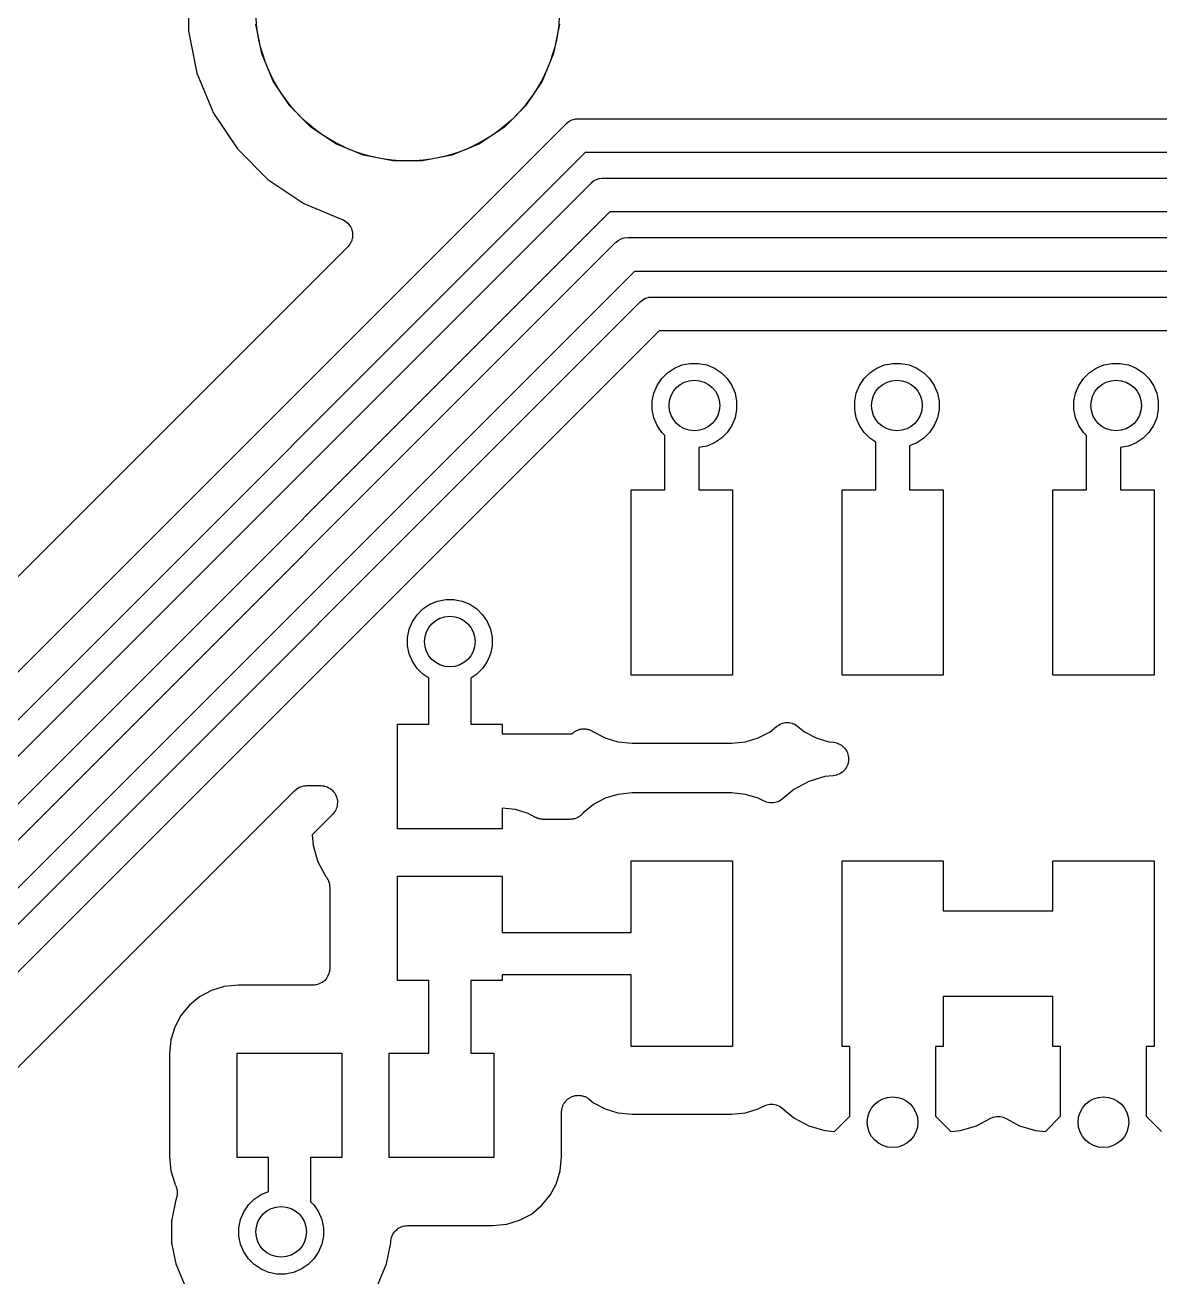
# Model space of a CAD drawing. Extents: x 4.8 to 7.88, y -6.14 to -3.94.
# Drawn here: x 5.8556 to 6.1205, y -4.8732 to -4.5805 of the extents above; entities that cross this region are included whole.
import ezdxf

# ---------------------------------------------------------------- set-up
doc = ezdxf.new("R2010")
doc.units = 0
doc.header["$MEASUREMENT"] = 0
doc.layers.add('BLACK', color=7, linetype='CONTINUOUS')

msp = doc.modelspace()

# ---------------------------------------------------------------- linework, layer by layer
at = {"layer": 'BLACK', "linetype": 'CONTINUOUS'}
for p, q in [((5.8937, -4.57173), (5.8937, -4.58181)), ((5.91081, -4.58711), (5.90945, -4.58026)), ((5.98031, -4.58026), (5.97895, -4.58711)), ((5.8937, -4.58181), (5.89567, -4.5917)), ((5.91348, -4.59356), (5.91081, -4.58711)), ((5.97895, -4.58711), (5.97628, -4.59356)), ((5.89567, -4.5917), (5.89953, -4.60102)), ((5.91736, -4.59936), (5.91348, -4.59356)), ((5.97628, -4.59356), (5.9724, -4.59936)), ((5.89953, -4.60102), (5.90513, -4.6094)), ((5.92229, -4.60429), (5.91736, -4.59936)), ((5.9724, -4.59936), (5.96747, -4.60429)), ((5.74685, -4.83858), (5.98178, -4.60365)), ((5.98178, -4.60365), (5.9819, -4.6035)), ((5.9819, -4.6035), (5.9825, -4.60301)), ((5.9825, -4.60301), (5.98318, -4.60264)), ((5.98318, -4.60264), (5.98358, -4.60252)), ((5.98358, -4.60252), (5.98392, -4.60242)), ((5.98392, -4.60242), (5.98407, -4.60241)), ((5.98407, -4.60241), (5.9845, -4.60236)), ((5.9845, -4.60236), (5.9847, -4.60234)), ((5.9845, -4.60236), (5.9845, -4.60236)), ((5.9847, -4.60234), (5.98489, -4.60236)), ((5.98489, -4.60236), (6.22868, -4.60236)), ((5.9281, -4.60817), (5.92229, -4.60429)), ((5.96747, -4.60429), (5.96167, -4.60817)), ((5.90513, -4.6094), (5.91226, -4.61653)), ((5.93455, -4.61084), (5.9281, -4.60817)), ((5.96167, -4.60817), (5.95522, -4.61084)), ((5.98633, -4.61024), (5.7514, -4.84517)), ((5.94139, -4.6122), (5.93455, -4.61084)), ((5.94837, -4.6122), (5.94139, -4.6122)), ((5.95522, -4.61084), (5.94837, -4.6122)), ((6.23012, -4.61024), (5.98633, -4.61024)), ((5.66674, -4.93831), (5.98752, -4.61753)), ((5.91226, -4.61653), (5.92064, -4.62213)), ((5.98752, -4.61753), (5.98765, -4.61738)), ((5.98765, -4.61738), (5.98825, -4.61688)), ((5.98825, -4.61688), (5.98893, -4.61652)), ((5.98893, -4.61652), (5.98955, -4.61633)), ((5.98955, -4.61633), (5.98967, -4.61629)), ((5.98967, -4.61629), (5.98974, -4.61629)), ((5.98974, -4.61629), (5.99025, -4.61624)), ((5.99025, -4.61624), (5.99044, -4.61622)), ((5.99025, -4.61624), (5.99025, -4.61624)), ((5.99044, -4.61622), (5.99064, -4.61624)), ((5.99064, -4.61624), (6.23456, -4.61624)), ((5.99207, -4.62411), (5.67332, -4.94286)), ((5.92064, -4.62213), (5.92961, -4.62585)), ((6.236, -4.62411), (5.99207, -4.62411)), ((5.92961, -4.62585), (5.92964, -4.62586)), ((5.92964, -4.62586), (5.92964, -4.62586)), ((5.92964, -4.62586), (5.92965, -4.62586)), ((5.92965, -4.62586), (5.92966, -4.62587)), ((5.92966, -4.62587), (5.92999, -4.62605)), ((5.92999, -4.62605), (5.93032, -4.62623)), ((5.93032, -4.62623), (5.93033, -4.62623)), ((5.93033, -4.62623), (5.93034, -4.62624)), ((5.93034, -4.62624), (5.93062, -4.62648)), ((5.93062, -4.62648), (5.93091, -4.62672)), ((5.93091, -4.62672), (5.93092, -4.62673)), ((5.93092, -4.62673), (5.93092, -4.62673)), ((5.93092, -4.62673), (5.93116, -4.62702)), ((5.93116, -4.62702), (5.93139, -4.62732)), ((5.93139, -4.62732), (5.9314, -4.62732)), ((5.9314, -4.62732), (5.9314, -4.62733)), ((5.9314, -4.62733), (5.93158, -4.62766)), ((5.93158, -4.62766), (5.93175, -4.628)), ((5.93175, -4.628), (5.93175, -4.62801)), ((5.93175, -4.62801), (5.93176, -4.62801)), ((5.93176, -4.62801), (5.93186, -4.62837)), ((5.93196, -4.63028), (5.93185, -4.63064)), ((5.93186, -4.62837), (5.93197, -4.62873)), ((5.93197, -4.63026), (5.93196, -4.63027)), ((5.93196, -4.63027), (5.93196, -4.63028)), ((5.93197, -4.62873), (5.93197, -4.62874)), ((5.93197, -4.62874), (5.93198, -4.62875)), ((5.932, -4.62989), (5.93197, -4.63026)), ((5.93198, -4.62875), (5.93201, -4.62912)), ((5.93204, -4.62952), (5.932, -4.62989)), ((5.93201, -4.62912), (5.93204, -4.6295)), ((5.93204, -4.6295), (5.93204, -4.62951)), ((5.93204, -4.62951), (5.93204, -4.62952)), ((5.99399, -4.63076), (5.99468, -4.63039)), ((5.99468, -4.63039), (5.99542, -4.63017)), ((5.99542, -4.63017), (5.99619, -4.63009)), ((5.99619, -4.63009), (5.99638, -4.63011)), ((5.99638, -4.63011), (6.24031, -4.63011)), ((5.68061, -4.94406), (5.99327, -4.6314)), ((5.93089, -4.63227), (5.74148, -4.82168)), ((5.93113, -4.63197), (5.93089, -4.63227)), ((5.93137, -4.63169), (5.93113, -4.63197)), ((5.93138, -4.63167), (5.93137, -4.63168)), ((5.93137, -4.63168), (5.93137, -4.63169)), ((5.93156, -4.63134), (5.93138, -4.63167)), ((5.93173, -4.63101), (5.93156, -4.63134)), ((5.93174, -4.631), (5.93173, -4.63101)), ((5.93185, -4.63064), (5.93174, -4.631)), ((5.93174, -4.631), (5.93174, -4.631)), ((5.99327, -4.6314), (5.99339, -4.63125)), ((5.99339, -4.63125), (5.99354, -4.63113)), ((5.99354, -4.63113), (5.99399, -4.63076)), ((5.99354, -4.63113), (5.99354, -4.63113)), ((5.99782, -4.63799), (5.6872, -4.94861)), ((6.24174, -4.63799), (5.99782, -4.63799)), ((5.99902, -4.64528), (5.99914, -4.64513)), ((5.99914, -4.64513), (5.99974, -4.64463)), ((5.99974, -4.64463), (6.00042, -4.64427)), ((6.00042, -4.64427), (6.00101, -4.64409)), ((6.00101, -4.64409), (6.00117, -4.64404)), ((6.00117, -4.64404), (6.00124, -4.64403)), ((6.00124, -4.64403), (6.00174, -4.64399)), ((6.00174, -4.64399), (6.00194, -4.64397)), ((6.00174, -4.64399), (6.00174, -4.64399)), ((6.00194, -4.64397), (6.00213, -4.64399)), ((6.00213, -4.64399), (6.24605, -4.64399)), ((5.69449, -4.9498), (5.99902, -4.64528)), ((6.00357, -4.65186), (5.70107, -4.95436)), ((6.24749, -4.65186), (6.00357, -4.65186)), ((6.00715, -4.66057), (6.00894, -4.65983)), ((6.00894, -4.65983), (6.01084, -4.65945)), ((6.01084, -4.65945), (6.01278, -4.65945)), ((6.01278, -4.65945), (6.01468, -4.65983)), ((6.01468, -4.65983), (6.01647, -4.66057)), ((6.05439, -4.66057), (6.05618, -4.65983)), ((6.05618, -4.65983), (6.05809, -4.65945)), ((6.05809, -4.65945), (6.06002, -4.65945)), ((6.06002, -4.65945), (6.06193, -4.65983)), ((6.06193, -4.65983), (6.06372, -4.66057)), ((6.10557, -4.66057), (6.10737, -4.65983)), ((6.10737, -4.65983), (6.10927, -4.65945)), ((6.10927, -4.65945), (6.11121, -4.65945)), ((6.11121, -4.65945), (6.11311, -4.65983)), ((6.11311, -4.65983), (6.1149, -4.66057)), ((6.00417, -4.66302), (6.00554, -4.66165)), ((6.00554, -4.66165), (6.00715, -4.66057)), ((6.01647, -4.66057), (6.01809, -4.66165)), ((6.01809, -4.66165), (6.01946, -4.66302)), ((6.05141, -4.66302), (6.05278, -4.66165)), ((6.05278, -4.66165), (6.05439, -4.66057)), ((6.06372, -4.66057), (6.06533, -4.66165)), ((6.06533, -4.66165), (6.0667, -4.66302)), ((6.10259, -4.66302), (6.10396, -4.66165)), ((6.10396, -4.66165), (6.10557, -4.66057)), ((6.1149, -4.66057), (6.11651, -4.66165)), ((6.11651, -4.66165), (6.11788, -4.66302)), ((6.00235, -4.66642), (6.00309, -4.66463)), ((6.00309, -4.66463), (6.00417, -4.66302)), ((6.01946, -4.66302), (6.02053, -4.66463)), ((6.02053, -4.66463), (6.02128, -4.66642)), ((6.04959, -4.66642), (6.05033, -4.66463)), ((6.05033, -4.66463), (6.05141, -4.66302)), ((6.0667, -4.66302), (6.06778, -4.66463)), ((6.06778, -4.66463), (6.06852, -4.66642)), ((6.10077, -4.66642), (6.10151, -4.66463)), ((6.10151, -4.66463), (6.10259, -4.66302)), ((6.11788, -4.66302), (6.11896, -4.66463)), ((6.11896, -4.66463), (6.1197, -4.66642)), ((6.00197, -4.66832), (6.00235, -4.66642)), ((6.00197, -4.67026), (6.00197, -4.66832)), ((6.02128, -4.66642), (6.02165, -4.66832)), ((6.02165, -4.66832), (6.02165, -4.67026)), ((6.04921, -4.66832), (6.04959, -4.66642)), ((6.04921, -4.67026), (6.04921, -4.66832)), ((6.06852, -4.66642), (6.0689, -4.66832)), ((6.0689, -4.66832), (6.0689, -4.67026)), ((6.10039, -4.66832), (6.10077, -4.66642)), ((6.10039, -4.67026), (6.10039, -4.66832)), ((6.1197, -4.66642), (6.12008, -4.66832)), ((6.12008, -4.66832), (6.12008, -4.67026)), ((6.00235, -4.67216), (6.00197, -4.67026)), ((6.02165, -4.67026), (6.02128, -4.67216)), ((6.04959, -4.67216), (6.04921, -4.67026)), ((6.0689, -4.67026), (6.06852, -4.67216)), ((6.10077, -4.67216), (6.10039, -4.67026)), ((6.12008, -4.67026), (6.1197, -4.67216)), ((6.00309, -4.67395), (6.00235, -4.67216)), ((6.00417, -4.67557), (6.00309, -4.67395)), ((6.02053, -4.67395), (6.01946, -4.67557)), ((6.02128, -4.67216), (6.02053, -4.67395)), ((6.05033, -4.67395), (6.04959, -4.67216)), ((6.05141, -4.67557), (6.05033, -4.67395)), ((6.06778, -4.67395), (6.0667, -4.67557)), ((6.06852, -4.67216), (6.06778, -4.67395)), ((6.10151, -4.67395), (6.10077, -4.67216)), ((6.10259, -4.67557), (6.10151, -4.67395)), ((6.11896, -4.67395), (6.11788, -4.67557)), ((6.1197, -4.67216), (6.11896, -4.67395)), ((6.00492, -4.67632), (6.00417, -4.67557)), ((6.00492, -4.68898), (6.00492, -4.67632)), ((6.01809, -4.67694), (6.01647, -4.67801)), ((6.01946, -4.67557), (6.01809, -4.67694)), ((6.05278, -4.67694), (6.05141, -4.67557)), ((6.05413, -4.67784), (6.05278, -4.67694)), ((6.06533, -4.67694), (6.06372, -4.67801)), ((6.0667, -4.67557), (6.06533, -4.67694)), ((6.10335, -4.67632), (6.10259, -4.67557)), ((6.10335, -4.68898), (6.10335, -4.67632)), ((6.11651, -4.67694), (6.1149, -4.67801)), ((6.11788, -4.67557), (6.11651, -4.67694)), ((6.01468, -4.67876), (6.0128, -4.67913)), ((6.0128, -4.67913), (6.0128, -4.68898)), ((6.01647, -4.67801), (6.01468, -4.67876)), ((6.05413, -4.68898), (6.05413, -4.67784)), ((6.06372, -4.67801), (6.06201, -4.67872)), ((6.06201, -4.67872), (6.06201, -4.68898)), ((6.11311, -4.67876), (6.11122, -4.67913)), ((6.11122, -4.67913), (6.11122, -4.68898)), ((6.1149, -4.67801), (6.11311, -4.67876)), ((5.99705, -4.73228), (5.99705, -4.68898)), ((5.99705, -4.68898), (6.00492, -4.68898)), ((6.0128, -4.68898), (6.02067, -4.68898)), ((6.02067, -4.68898), (6.02067, -4.73228)), ((6.04626, -4.73228), (6.04626, -4.68898)), ((6.04626, -4.68898), (6.05413, -4.68898)), ((6.06201, -4.68898), (6.06988, -4.68898)), ((6.06988, -4.68898), (6.06988, -4.73228)), ((6.09547, -4.73228), (6.09547, -4.68898)), ((6.09547, -4.68898), (6.10335, -4.68898)), ((6.11122, -4.68898), (6.11909, -4.68898)), ((6.11909, -4.68898), (6.11909, -4.73228)), ((5.95006, -4.71569), (5.95185, -4.71495)), ((5.95185, -4.71495), (5.95376, -4.71457)), ((5.95376, -4.71457), (5.95569, -4.71457)), ((5.95569, -4.71457), (5.9576, -4.71495)), ((5.9576, -4.71495), (5.95939, -4.71569)), ((5.946, -4.71975), (5.94708, -4.71814)), ((5.94708, -4.71814), (5.94845, -4.71676)), ((5.94845, -4.71676), (5.95006, -4.71569)), ((5.95939, -4.71569), (5.961, -4.71676)), ((5.961, -4.71676), (5.96237, -4.71814)), ((5.96237, -4.71814), (5.96345, -4.71975)), ((5.94526, -4.72154), (5.946, -4.71975)), ((5.96345, -4.71975), (5.96419, -4.72154)), ((5.94488, -4.72344), (5.94526, -4.72154)), ((5.94488, -4.72538), (5.94488, -4.72344)), ((5.96419, -4.72154), (5.96457, -4.72344)), ((5.96457, -4.72344), (5.96457, -4.72538)), ((5.94526, -4.72728), (5.94488, -4.72538)), ((5.96457, -4.72538), (5.96419, -4.72728)), ((5.946, -4.72907), (5.94526, -4.72728)), ((5.94708, -4.73068), (5.946, -4.72907)), ((5.96345, -4.72907), (5.96237, -4.73068)), ((5.96419, -4.72728), (5.96345, -4.72907)), ((5.94845, -4.73205), (5.94708, -4.73068)), ((5.9498, -4.73296), (5.94845, -4.73205)), ((5.9498, -4.7437), (5.9498, -4.73296)), ((5.961, -4.73205), (5.95965, -4.73296)), ((5.95965, -4.73296), (5.95965, -4.7437)), ((5.96237, -4.73068), (5.961, -4.73205)), ((6.02067, -4.73228), (5.99705, -4.73228)), ((6.06988, -4.73228), (6.04626, -4.73228)), ((6.11909, -4.73228), (6.09547, -4.73228)), ((5.94252, -4.76811), (5.94252, -4.7437)), ((5.94252, -4.7437), (5.9498, -4.7437)), ((5.95965, -4.7437), (5.96693, -4.7437)), ((5.96693, -4.7437), (5.96693, -4.74591)), ((6.02946, -4.74544), (6.03097, -4.7442)), ((6.03097, -4.7442), (6.03098, -4.74419)), ((6.03098, -4.74419), (6.03099, -4.74419)), ((6.03099, -4.74419), (6.03101, -4.74417)), ((6.03099, -4.74419), (6.03099, -4.74419)), ((6.03101, -4.74417), (6.03132, -4.74397)), ((6.03132, -4.74397), (6.03163, -4.74377)), ((6.03163, -4.74377), (6.03164, -4.74376)), ((6.03164, -4.74376), (6.03165, -4.74375)), ((6.03165, -4.74375), (6.032, -4.74361)), ((6.032, -4.74361), (6.03234, -4.74348)), ((6.03234, -4.74348), (6.03235, -4.74347)), ((6.03235, -4.74347), (6.03237, -4.74347)), ((6.03237, -4.74347), (6.03273, -4.7434)), ((6.03273, -4.7434), (6.03309, -4.74333)), ((6.03309, -4.74333), (6.03311, -4.74333)), ((6.03311, -4.74333), (6.03312, -4.74333)), ((6.03312, -4.74333), (6.03349, -4.74333)), ((6.03349, -4.74333), (6.03386, -4.74333)), ((6.03386, -4.74333), (6.03388, -4.74333)), ((6.03388, -4.74333), (6.03389, -4.74333)), ((6.03389, -4.74333), (6.03425, -4.74341)), ((6.03425, -4.74341), (6.03461, -4.74348)), ((6.03461, -4.74348), (6.03463, -4.74349)), ((6.03463, -4.74349), (6.03464, -4.74349)), ((6.03464, -4.74349), (6.03498, -4.74363)), ((6.03498, -4.74363), (6.03532, -4.74378)), ((6.03532, -4.74378), (6.03534, -4.74379)), ((6.03534, -4.74379), (6.03535, -4.74379)), ((6.03535, -4.74379), (6.03565, -4.744)), ((6.03565, -4.744), (6.03596, -4.7442)), ((6.03596, -4.7442), (6.03747, -4.74544)), ((5.96693, -4.74591), (5.98325, -4.74591)), ((5.98325, -4.74591), (5.98328, -4.74588)), ((5.98328, -4.74588), (5.98342, -4.74577)), ((5.98342, -4.74577), (5.98354, -4.74564)), ((5.98354, -4.74564), (5.98372, -4.74553)), ((5.98372, -4.74553), (5.98388, -4.7454)), ((5.98388, -4.7454), (5.98404, -4.74532)), ((5.98404, -4.74532), (5.98419, -4.74522)), ((5.98419, -4.74522), (5.98438, -4.74514)), ((5.98438, -4.74514), (5.98456, -4.74505)), ((5.98456, -4.74505), (5.98473, -4.745)), ((5.98473, -4.745), (5.9849, -4.74493)), ((5.9849, -4.74493), (5.9851, -4.74489)), ((5.9851, -4.74489), (5.9853, -4.74483)), ((5.9853, -4.74483), (5.98548, -4.74482)), ((5.98548, -4.74482), (5.98565, -4.74478)), ((5.98565, -4.74478), (5.98586, -4.74478)), ((5.98586, -4.74478), (5.98606, -4.74476)), ((5.98606, -4.74476), (5.98624, -4.74478)), ((5.98624, -4.74478), (5.98642, -4.74478)), ((5.98642, -4.74478), (5.98662, -4.74483)), ((5.98662, -4.74483), (5.98683, -4.74485)), ((5.98683, -4.74485), (5.987, -4.7449)), ((5.987, -4.7449), (5.98717, -4.74494)), ((5.98717, -4.74494), (5.98736, -4.74502)), ((5.98736, -4.74502), (5.98756, -4.74508)), ((5.98756, -4.74508), (5.98772, -4.74516)), ((5.98772, -4.74516), (5.98788, -4.74523)), ((5.98788, -4.74523), (5.98796, -4.74528)), ((5.98796, -4.74528), (5.99099, -4.7469)), ((5.99099, -4.7469), (5.99396, -4.7478)), ((6.02376, -4.7478), (6.02672, -4.7469)), ((6.02672, -4.7469), (6.02946, -4.74544)), ((6.03747, -4.74544), (6.0402, -4.7469)), ((6.0402, -4.7469), (6.04317, -4.7478)), ((5.99396, -4.7478), (5.99724, -4.74813)), ((5.99724, -4.74813), (6.02048, -4.74813)), ((6.02048, -4.74813), (6.02376, -4.7478)), ((6.04317, -4.7478), (6.04424, -4.74791)), ((6.04424, -4.74791), (6.0443, -4.74791)), ((6.0443, -4.74791), (6.04433, -4.74792)), ((6.04433, -4.74792), (6.04436, -4.74792)), ((6.04436, -4.74792), (6.04471, -4.748)), ((6.04471, -4.748), (6.04505, -4.74807)), ((6.04505, -4.74807), (6.04508, -4.74809)), ((6.04508, -4.74809), (6.04511, -4.7481)), ((6.04511, -4.7481), (6.04543, -4.74824)), ((6.04543, -4.74824), (6.04575, -4.74838)), ((6.04575, -4.74838), (6.04578, -4.7484)), ((6.04578, -4.7484), (6.04581, -4.74841)), ((6.04581, -4.74841), (6.0461, -4.74861)), ((6.0461, -4.74861), (6.04639, -4.74881)), ((6.04639, -4.74881), (6.04641, -4.74884)), ((6.04641, -4.74884), (6.04644, -4.74886)), ((6.04644, -4.74886), (6.04668, -4.74911)), ((6.04668, -4.74911), (6.04692, -4.74936)), ((6.04692, -4.74936), (6.04694, -4.74939)), ((6.04694, -4.74939), (6.04697, -4.74942)), ((6.04697, -4.74942), (6.04715, -4.74971)), ((6.04715, -4.74971), (6.04735, -4.75)), ((6.04735, -4.75), (6.04736, -4.75004)), ((6.04736, -4.75004), (6.04738, -4.75007)), ((6.04738, -4.75007), (6.0475, -4.75039)), ((6.0475, -4.75039), (6.04763, -4.75072)), ((6.04745, -4.75338), (6.04732, -4.7537)), ((6.04759, -4.75306), (6.04745, -4.75338)), ((6.0476, -4.75302), (6.04759, -4.75306)), ((6.04762, -4.75299), (6.0476, -4.75302)), ((6.04769, -4.75265), (6.04762, -4.75299)), ((6.04763, -4.75072), (6.04764, -4.75075)), ((6.04764, -4.75075), (6.04765, -4.75078)), ((6.04765, -4.75078), (6.04771, -4.75113)), ((6.04776, -4.75231), (6.04769, -4.75265)), ((6.04771, -4.75113), (6.04778, -4.75147)), ((6.04777, -4.75224), (6.04776, -4.75227)), ((6.04776, -4.75227), (6.04776, -4.75231)), ((6.04778, -4.75154), (6.04777, -4.75189)), ((6.04777, -4.75189), (6.04777, -4.75224)), ((6.04778, -4.75147), (6.04778, -4.75151)), ((6.04778, -4.75151), (6.04778, -4.75154)), ((6.04223, -4.75591), (6.0385, -4.75705)), ((6.04417, -4.75575), (6.04223, -4.75591)), ((6.0442, -4.75575), (6.04417, -4.75575)), ((6.04424, -4.75575), (6.0442, -4.75575)), ((6.04458, -4.75568), (6.04424, -4.75575)), ((6.04493, -4.75562), (6.04458, -4.75568)), ((6.04496, -4.7556), (6.04493, -4.75562)), ((6.04499, -4.7556), (6.04496, -4.7556)), ((6.04531, -4.75546), (6.04499, -4.7556)), ((6.04564, -4.75534), (6.04531, -4.75546)), ((6.04567, -4.75532), (6.04564, -4.75534)), ((6.0457, -4.7553), (6.04567, -4.75532)), ((6.04599, -4.75511), (6.0457, -4.7553)), ((6.04629, -4.75492), (6.04599, -4.75511)), ((6.04631, -4.7549), (6.04629, -4.75492)), ((6.04634, -4.75488), (6.04631, -4.7549)), ((6.04659, -4.75463), (6.04634, -4.75488)), ((6.04684, -4.75439), (6.04659, -4.75463)), ((6.04686, -4.75436), (6.04684, -4.75439)), ((6.04689, -4.75434), (6.04686, -4.75436)), ((6.04708, -4.75405), (6.04689, -4.75434)), ((6.04728, -4.75376), (6.04708, -4.75405)), ((6.0473, -4.75373), (6.04728, -4.75376)), ((6.04732, -4.7537), (6.0473, -4.75373)), ((5.71797, -4.95973), (5.91851, -4.75918)), ((5.91851, -4.75918), (5.91852, -4.75918)), ((5.91852, -4.75917), (5.91855, -4.75915)), ((5.91852, -4.75918), (5.91852, -4.75917)), ((5.91852, -4.75917), (5.91852, -4.75917)), ((5.91855, -4.75915), (5.91884, -4.75892)), ((5.91884, -4.75892), (5.91912, -4.75869)), ((5.91912, -4.75869), (5.91914, -4.75868)), ((5.91914, -4.75868), (5.91915, -4.75867)), ((5.91915, -4.75867), (5.91948, -4.7585)), ((5.91948, -4.7585), (5.9198, -4.75833)), ((5.9198, -4.75833), (5.91982, -4.75832)), ((5.91982, -4.75832), (5.91984, -4.75831)), ((5.91984, -4.75831), (5.92018, -4.75821)), ((5.92018, -4.75821), (5.92053, -4.75811)), ((5.92053, -4.75811), (5.92055, -4.7581)), ((5.92055, -4.7581), (5.92057, -4.7581)), ((5.92057, -4.7581), (5.92093, -4.75807)), ((5.92093, -4.75807), (5.9213, -4.75803)), ((5.9213, -4.75803), (5.92457, -4.75803)), ((5.92457, -4.75803), (5.92461, -4.75803)), ((5.92461, -4.75803), (5.92461, -4.75803)), ((5.92461, -4.75803), (5.92461, -4.75803)), ((5.92461, -4.75803), (5.92462, -4.75803)), ((5.92462, -4.75803), (5.925, -4.75807)), ((5.925, -4.75807), (5.92537, -4.75811)), ((5.92537, -4.75811), (5.92538, -4.75812)), ((5.92538, -4.75812), (5.92539, -4.75812)), ((5.92539, -4.75812), (5.92575, -4.75823)), ((5.92575, -4.75823), (5.92611, -4.75834)), ((5.92611, -4.75834), (5.92611, -4.75835)), ((5.92611, -4.75835), (5.92612, -4.75835)), ((5.92612, -4.75835), (5.92644, -4.75853)), ((5.92644, -4.75853), (5.92678, -4.75871)), ((5.92678, -4.75871), (5.92679, -4.75872)), ((5.92679, -4.75872), (5.92679, -4.75872)), ((5.92679, -4.75872), (5.92707, -4.75896)), ((5.92707, -4.75896), (5.92737, -4.7592)), ((5.92737, -4.7592), (5.92737, -4.75921)), ((5.92737, -4.75921), (5.92738, -4.75921)), ((5.92738, -4.75921), (5.9276, -4.75949)), ((6.03504, -4.75892), (6.0323, -4.76118)), ((6.0385, -4.75705), (6.03504, -4.75892)), ((5.9276, -4.75949), (5.92785, -4.7598)), ((5.92785, -4.7598), (5.92786, -4.75981)), ((5.92786, -4.75981), (5.92786, -4.75981)), ((5.92786, -4.75981), (5.92803, -4.76014)), ((5.92803, -4.76014), (5.92821, -4.76048)), ((5.92821, -4.76048), (5.92821, -4.76049)), ((5.92821, -4.76049), (5.92822, -4.76049)), ((5.92822, -4.76049), (5.92832, -4.76085)), ((5.92832, -4.76085), (5.92843, -4.76122)), ((5.92843, -4.76122), (5.92843, -4.76122)), ((5.92843, -4.76122), (5.92843, -4.76123)), ((5.92843, -4.76123), (5.92847, -4.76161)), ((5.9285, -4.762), (5.92846, -4.76238)), ((5.92847, -4.76161), (5.9285, -4.76198)), ((5.9285, -4.76198), (5.9285, -4.76199)), ((5.9285, -4.76199), (5.9285, -4.762)), ((5.99099, -4.76097), (5.98826, -4.76243)), ((5.99396, -4.76007), (5.99099, -4.76097)), ((5.99724, -4.75975), (5.99396, -4.76007)), ((6.02048, -4.75975), (5.99724, -4.75975)), ((6.02376, -4.76007), (6.02048, -4.75975)), ((6.02672, -4.76097), (6.02376, -4.76007)), ((6.02794, -4.76162), (6.02672, -4.76097)), ((6.02829, -4.76176), (6.02794, -4.76162)), ((6.02863, -4.76191), (6.02829, -4.76176)), ((6.02864, -4.76191), (6.02863, -4.76191)), ((6.02865, -4.76191), (6.02864, -4.76191)), ((6.02902, -4.76199), (6.02865, -4.76191)), ((6.02938, -4.76206), (6.02902, -4.76199)), ((6.02939, -4.76206), (6.02938, -4.76206)), ((6.0294, -4.76206), (6.02939, -4.76206)), ((6.02978, -4.76206), (6.0294, -4.76206)), ((6.03015, -4.76207), (6.02978, -4.76206)), ((6.03016, -4.76207), (6.03015, -4.76207)), ((6.03017, -4.76207), (6.03016, -4.76207)), ((6.03054, -4.76199), (6.03017, -4.76207)), ((6.0309, -4.76192), (6.03054, -4.76199)), ((6.03091, -4.76192), (6.0309, -4.76192)), ((6.03092, -4.76192), (6.03091, -4.76192)), ((6.03127, -4.76178), (6.03092, -4.76192)), ((6.03162, -4.76164), (6.03127, -4.76178)), ((6.03163, -4.76163), (6.03162, -4.76163)), ((6.03162, -4.76163), (6.03162, -4.76164)), ((6.03195, -4.76142), (6.03163, -4.76163)), ((6.03226, -4.76122), (6.03195, -4.76142)), ((6.03227, -4.7612), (6.03226, -4.76122)), ((6.0323, -4.76118), (6.03227, -4.7612)), ((6.03227, -4.7612), (6.03227, -4.7612)), ((6.03227, -4.7612), (6.03227, -4.7612)), ((5.92735, -4.76475), (5.92256, -4.76954)), ((5.92759, -4.76446), (5.92735, -4.76475)), ((5.92783, -4.76417), (5.92759, -4.76446)), ((5.92784, -4.76416), (5.92783, -4.76416)), ((5.92783, -4.76416), (5.92783, -4.76417)), ((5.92802, -4.76382), (5.92784, -4.76416)), ((5.9282, -4.76349), (5.92802, -4.76382)), ((5.92831, -4.76312), (5.9282, -4.76348)), ((5.9282, -4.76348), (5.9282, -4.76349)), ((5.9282, -4.76349), (5.9282, -4.76349)), ((5.92842, -4.76276), (5.92831, -4.76312)), ((5.92843, -4.76275), (5.92842, -4.76275)), ((5.92842, -4.76275), (5.92842, -4.76276)), ((5.92846, -4.76238), (5.92843, -4.76275)), ((5.97002, -4.76361), (5.96693, -4.76331)), ((5.96693, -4.76331), (5.96693, -4.76811)), ((5.97298, -4.76451), (5.97002, -4.76361)), ((5.97472, -4.76544), (5.97298, -4.76451)), ((5.98507, -4.76514), (5.98494, -4.76525)), ((5.98522, -4.76504), (5.98507, -4.76514)), ((5.98537, -4.7649), (5.98522, -4.76504)), ((5.98554, -4.76476), (5.98537, -4.7649)), ((5.98565, -4.76463), (5.98554, -4.76476)), ((5.98577, -4.76451), (5.98565, -4.76463)), ((5.9858, -4.76447), (5.98577, -4.76451)), ((5.98586, -4.7644), (5.9858, -4.76447)), ((5.98826, -4.76243), (5.98586, -4.7644)), ((5.96693, -4.76811), (5.94252, -4.76811)), ((5.97487, -4.76551), (5.97472, -4.76544)), ((5.97502, -4.76559), (5.97487, -4.76551)), ((5.97523, -4.76565), (5.97502, -4.76559)), ((5.97543, -4.76574), (5.97523, -4.76565)), ((5.97559, -4.76577), (5.97543, -4.76574)), ((5.97576, -4.76582), (5.97559, -4.76577)), ((5.97597, -4.76584), (5.97576, -4.76582)), ((5.97618, -4.76589), (5.97597, -4.76584)), ((5.97635, -4.76589), (5.97618, -4.76589)), ((5.97652, -4.76591), (5.97635, -4.76589)), ((5.97657, -4.76591), (5.97652, -4.76591)), ((5.98276, -4.76591), (5.97657, -4.76591)), ((5.98293, -4.76589), (5.98276, -4.76591)), ((5.98311, -4.76589), (5.98293, -4.76589)), ((5.98331, -4.76585), (5.98311, -4.76589)), ((5.98353, -4.76583), (5.98331, -4.76585)), ((5.98369, -4.76578), (5.98353, -4.76583)), ((5.98386, -4.76575), (5.98369, -4.76578)), ((5.98406, -4.76567), (5.98386, -4.76575)), ((5.98426, -4.76561), (5.98406, -4.76567)), ((5.98441, -4.76553), (5.98426, -4.76561)), ((5.98457, -4.76546), (5.98441, -4.76553)), ((5.98475, -4.76535), (5.98457, -4.76546)), ((5.98494, -4.76525), (5.98475, -4.76535)), ((5.92256, -4.76954), (5.92281, -4.77203)), ((5.92281, -4.77203), (5.92395, -4.7758)), ((5.92395, -4.7758), (5.92581, -4.77928)), ((5.99705, -4.79232), (5.99705, -4.77559)), ((5.99705, -4.77559), (6.02067, -4.77559)), ((6.02067, -4.77559), (6.02067, -4.8189)), ((6.04626, -4.8189), (6.04626, -4.77559)), ((6.04626, -4.77559), (6.06988, -4.77559)), ((6.06988, -4.77559), (6.06988, -4.78724)), ((6.09547, -4.78724), (6.09547, -4.77559)), ((6.09547, -4.77559), (6.11909, -4.77559)), ((6.11909, -4.77559), (6.11909, -4.8189)), ((5.92581, -4.77928), (5.92582, -4.77929)), ((5.92582, -4.77929), (5.92591, -4.77943)), ((5.92591, -4.77943), (5.92602, -4.77956)), ((5.92602, -4.77956), (5.92612, -4.77975)), ((5.92612, -4.77975), (5.92624, -4.77993)), ((5.94252, -4.80354), (5.94252, -4.77913)), ((5.94252, -4.77913), (5.96693, -4.77913)), ((5.96693, -4.77913), (5.96693, -4.79232)), ((5.92624, -4.77993), (5.9263, -4.78009)), ((5.9263, -4.78009), (5.92638, -4.78024)), ((5.92638, -4.78024), (5.92644, -4.78044)), ((5.92644, -4.78044), (5.92652, -4.78064)), ((5.92652, -4.78064), (5.92655, -4.78081)), ((5.92655, -4.78081), (5.9266, -4.78098)), ((5.9266, -4.78098), (5.92662, -4.78119)), ((5.92662, -4.78119), (5.92666, -4.7814)), ((5.92666, -4.7814), (5.92666, -4.78157)), ((5.92666, -4.78157), (5.92668, -4.78174)), ((5.92668, -4.78174), (5.92668, -4.80069)), ((6.06988, -4.78724), (6.09547, -4.78724)), ((5.96693, -4.79232), (5.99705, -4.79232)), ((5.92575, -4.8032), (5.92551, -4.80349)), ((5.92599, -4.80292), (5.92575, -4.8032)), ((5.926, -4.80289), (5.92599, -4.8029)), ((5.92599, -4.8029), (5.92599, -4.80292)), ((5.92618, -4.80257), (5.926, -4.80289)), ((5.92636, -4.80224), (5.92618, -4.80257)), ((5.92637, -4.80222), (5.92636, -4.80223)), ((5.92636, -4.80223), (5.92636, -4.80224)), ((5.92648, -4.80186), (5.92637, -4.80222)), ((5.92659, -4.80151), (5.92648, -4.80186)), ((5.9266, -4.80148), (5.92659, -4.8015)), ((5.92659, -4.8015), (5.92659, -4.80151)), ((5.92664, -4.80111), (5.9266, -4.80148)), ((5.92668, -4.80075), (5.92664, -4.80111)), ((5.92668, -4.80069), (5.92668, -4.80072)), ((5.92668, -4.80072), (5.92668, -4.80072)), ((5.92668, -4.80072), (5.92668, -4.80072)), ((5.92668, -4.80072), (5.92668, -4.80075)), ((5.99705, -4.80217), (5.96693, -4.80217)), ((5.96693, -4.80217), (5.96693, -4.80354)), ((5.99705, -4.8189), (5.99705, -4.80217)), ((5.89906, -4.80585), (5.89633, -4.80732)), ((5.90203, -4.80495), (5.89906, -4.80585)), ((5.90531, -4.80463), (5.90203, -4.80495)), ((5.92274, -4.80463), (5.90531, -4.80463)), ((5.92311, -4.80459), (5.92274, -4.80463)), ((5.92348, -4.80456), (5.92311, -4.80459)), ((5.92349, -4.80456), (5.92348, -4.80456)), ((5.9235, -4.80455), (5.92349, -4.80456)), ((5.92386, -4.80445), (5.9235, -4.80455)), ((5.92421, -4.80434), (5.92386, -4.80445)), ((5.92423, -4.80434), (5.92421, -4.80434)), ((5.92424, -4.80433), (5.92423, -4.80434)), ((5.92457, -4.80416), (5.92424, -4.80433)), ((5.9249, -4.80399), (5.92457, -4.80416)), ((5.92491, -4.80398), (5.9249, -4.80399)), ((5.92492, -4.80397), (5.92491, -4.80398)), ((5.92521, -4.80374), (5.92492, -4.80397)), ((5.92549, -4.80351), (5.92521, -4.80374)), ((5.9255, -4.80349), (5.92549, -4.80351)), ((5.92551, -4.80349), (5.9255, -4.80349)), ((5.9498, -4.80354), (5.94252, -4.80354)), ((5.9498, -4.82047), (5.9498, -4.80354)), ((5.96693, -4.80354), (5.95965, -4.80354)), ((5.95965, -4.80354), (5.95965, -4.82047)), ((5.89633, -4.80732), (5.89393, -4.80928)), ((6.06988, -4.80724), (6.06988, -4.8189)), ((6.09547, -4.80724), (6.06988, -4.80724)), ((6.09547, -4.8189), (6.09547, -4.80724)), ((5.89196, -4.81168), (5.8905, -4.81442)), ((5.89393, -4.80928), (5.89196, -4.81168)), ((5.8905, -4.81442), (5.8896, -4.81739)), ((5.8896, -4.81739), (5.88927, -4.82067)), ((5.88927, -4.82067), (5.88927, -4.84469)), ((5.90512, -4.84488), (5.90512, -4.82047)), ((5.90512, -4.82047), (5.92953, -4.82047)), ((5.92953, -4.82047), (5.92953, -4.84488)), ((5.94055, -4.84488), (5.94055, -4.82047)), ((5.94055, -4.82047), (5.9498, -4.82047)), ((5.95965, -4.82047), (5.96496, -4.82047)), ((5.96496, -4.82047), (5.96496, -4.84488)), ((6.02067, -4.8189), (5.99705, -4.8189)), ((6.04807, -4.8189), (6.04626, -4.8189)), ((6.04807, -4.83522), (6.04807, -4.8189)), ((6.06988, -4.8189), (6.06807, -4.8189)), ((6.06807, -4.8189), (6.06807, -4.83522)), ((6.09728, -4.8189), (6.09547, -4.8189)), ((6.09728, -4.83522), (6.09728, -4.8189)), ((6.11909, -4.8189), (6.11728, -4.8189)), ((6.11728, -4.8189), (6.11728, -4.83522)), ((5.98112, -4.83271), (5.98121, -4.83255)), ((5.98121, -4.83255), (5.98128, -4.83238)), ((5.98128, -4.83238), (5.9814, -4.83221)), ((5.9814, -4.83221), (5.98149, -4.83204)), ((5.98149, -4.83204), (5.98161, -4.8319)), ((5.98161, -4.8319), (5.98172, -4.83174)), ((5.98172, -4.83174), (5.98186, -4.8316)), ((5.98186, -4.8316), (5.98199, -4.83145)), ((5.98199, -4.83145), (5.98213, -4.83134)), ((5.98213, -4.83134), (5.98226, -4.8312)), ((5.98226, -4.8312), (5.98243, -4.83109)), ((5.98243, -4.83109), (5.98259, -4.83097)), ((5.98259, -4.83097), (5.98275, -4.83088)), ((5.98275, -4.83088), (5.9829, -4.83078)), ((5.9829, -4.83078), (5.98309, -4.83071)), ((5.98309, -4.83071), (5.98327, -4.83061)), ((5.98327, -4.83061), (5.98344, -4.83056)), ((5.98344, -4.83056), (5.98361, -4.83049)), ((5.98361, -4.83049), (5.98381, -4.83045)), ((5.98381, -4.83045), (5.984, -4.8304)), ((5.984, -4.8304), (5.98419, -4.83038)), ((5.98419, -4.83038), (5.98437, -4.83034)), ((5.98437, -4.83034), (5.98457, -4.83034)), ((5.98457, -4.83034), (5.98477, -4.83033)), ((5.98477, -4.83033), (5.98495, -4.83035)), ((5.98495, -4.83035), (5.98514, -4.83035)), ((5.98514, -4.83035), (5.98533, -4.83039)), ((5.98533, -4.83039), (5.98553, -4.83041)), ((5.98553, -4.83041), (5.98571, -4.83046)), ((5.98571, -4.83046), (5.98589, -4.8305)), ((5.98589, -4.8305), (5.98608, -4.83057)), ((5.98608, -4.83057), (5.98627, -4.83063)), ((5.98627, -4.83063), (5.98643, -4.83072)), ((5.98643, -4.83072), (5.9866, -4.83079)), ((5.9866, -4.83079), (5.98677, -4.8309)), ((5.98677, -4.8309), (5.98694, -4.831)), ((5.98694, -4.831), (5.98708, -4.83112)), ((5.98708, -4.83112), (5.98724, -4.83122)), ((5.98724, -4.83122), (5.98826, -4.83205)), ((5.98826, -4.83205), (5.99099, -4.83352)), ((6.0287, -4.83256), (6.02907, -4.83249)), ((6.02907, -4.83249), (6.02943, -4.83242)), ((6.02943, -4.83242), (6.02944, -4.83242)), ((6.02944, -4.83242), (6.02945, -4.83242)), ((6.02945, -4.83242), (6.02983, -4.83242)), ((6.02983, -4.83242), (6.0302, -4.83243)), ((6.0302, -4.83243), (6.03021, -4.83243)), ((6.03021, -4.83243), (6.03022, -4.83243)), ((6.03022, -4.83243), (6.03059, -4.83251)), ((6.03059, -4.83251), (6.03096, -4.83258)), ((5.9808, -4.83421), (5.98082, -4.83402)), ((5.9808, -4.83426), (5.9808, -4.83421)), ((5.9808, -4.84469), (5.9808, -4.83426)), ((5.98082, -4.83402), (5.98083, -4.83384)), ((5.98083, -4.83384), (5.98087, -4.83364)), ((5.98087, -4.83364), (5.98089, -4.83344)), ((5.98089, -4.83344), (5.98095, -4.83327)), ((5.98095, -4.83327), (5.98098, -4.83309)), ((5.98098, -4.83309), (5.98106, -4.8329)), ((5.98106, -4.8329), (5.98112, -4.83271)), ((5.99099, -4.83352), (5.99396, -4.83442)), ((5.99396, -4.83442), (5.99724, -4.83474)), ((5.99724, -4.83474), (6.02048, -4.83474)), ((6.02048, -4.83474), (6.02376, -4.83442)), ((6.02376, -4.83442), (6.02672, -4.83352)), ((6.02672, -4.83352), (6.02794, -4.83287)), ((6.02794, -4.83287), (6.02797, -4.83285)), ((6.02797, -4.83285), (6.02799, -4.83284)), ((6.02797, -4.83285), (6.02797, -4.83285)), ((6.02797, -4.83285), (6.02797, -4.83285)), ((6.02799, -4.83284), (6.02833, -4.83271)), ((6.02833, -4.83271), (6.02868, -4.83257)), ((6.02868, -4.83257), (6.02869, -4.83256)), ((6.02869, -4.83256), (6.0287, -4.83256)), ((6.03096, -4.83258), (6.03096, -4.83258)), ((6.03096, -4.83258), (6.03097, -4.83259)), ((6.03097, -4.83259), (6.03131, -4.83273)), ((6.03131, -4.83273), (6.03166, -4.83288)), ((6.03166, -4.83288), (6.03167, -4.83288)), ((6.03167, -4.83288), (6.03168, -4.83289)), ((6.03168, -4.83289), (6.03198, -4.83309)), ((6.03198, -4.83309), (6.0323, -4.83331)), ((6.0323, -4.83331), (6.03504, -4.83557)), ((6.04453, -4.83877), (6.04807, -4.83522)), ((6.06807, -4.83522), (6.07162, -4.83877)), ((6.08122, -4.83556), (6.08156, -4.83542)), ((6.08156, -4.83542), (6.08157, -4.83542)), ((6.08157, -4.83542), (6.08195, -4.83534)), ((6.08157, -4.83542), (6.08157, -4.83542)), ((6.08195, -4.83534), (6.08232, -4.83527)), ((6.08232, -4.83527), (6.08232, -4.83527)), ((6.08232, -4.83527), (6.08233, -4.83527)), ((6.08233, -4.83527), (6.0827, -4.83528)), ((6.0827, -4.83528), (6.08308, -4.83528)), ((6.08308, -4.83528), (6.08309, -4.83528)), ((6.08309, -4.83528), (6.08309, -4.83528)), ((6.08309, -4.83528), (6.08345, -4.83535)), ((6.08345, -4.83535), (6.08384, -4.83543)), ((6.08384, -4.83543), (6.08384, -4.83543)), ((6.08384, -4.83543), (6.08385, -4.83543)), ((6.08385, -4.83543), (6.08419, -4.83558)), ((6.09374, -4.83877), (6.09728, -4.83522)), ((6.11728, -4.83522), (6.12083, -4.83877)), ((6.03504, -4.83557), (6.0385, -4.83744)), ((6.0385, -4.83744), (6.04223, -4.83858)), ((6.07391, -4.83858), (6.07764, -4.83744)), ((6.07764, -4.83744), (6.08081, -4.83573)), ((6.08081, -4.83573), (6.08085, -4.83571)), ((6.08085, -4.83571), (6.08086, -4.8357)), ((6.08085, -4.83571), (6.08085, -4.83571)), ((6.08085, -4.83571), (6.08085, -4.83571)), ((6.08086, -4.8357), (6.08122, -4.83556)), ((6.08419, -4.83558), (6.08455, -4.83573)), ((6.08455, -4.83573), (6.08772, -4.83744)), ((6.08772, -4.83744), (6.09144, -4.83858)), ((6.04223, -4.83858), (6.04453, -4.83877)), ((6.07162, -4.83877), (6.07391, -4.83858)), ((6.09144, -4.83858), (6.09374, -4.83877)), ((5.88927, -4.84469), (5.8896, -4.84797)), ((5.9124, -4.84488), (5.90512, -4.84488)), ((5.9124, -4.85277), (5.9124, -4.84488)), ((5.92953, -4.84488), (5.92224, -4.84488)), ((5.92224, -4.84488), (5.92224, -4.85518)), ((5.96496, -4.84488), (5.94055, -4.84488)), ((5.98048, -4.84797), (5.9808, -4.84469)), ((5.8896, -4.84797), (5.8905, -4.85094)), ((5.97961, -4.85083), (5.98048, -4.84797)), ((5.8905, -4.85094), (5.89065, -4.85122)), ((5.89065, -4.85122), (5.89067, -4.85127)), ((5.89067, -4.85127), (5.89074, -4.85143)), ((5.89074, -4.85143), (5.89082, -4.85158)), ((5.89082, -4.85158), (5.89088, -4.85178)), ((5.89088, -4.85178), (5.89096, -4.85198)), ((5.89096, -4.85198), (5.89099, -4.85215)), ((5.89099, -4.85215), (5.89104, -4.85232)), ((5.89104, -4.85232), (5.89106, -4.85253)), ((5.89106, -4.85253), (5.8911, -4.85274)), ((5.8911, -4.85274), (5.8911, -4.85291)), ((5.8911, -4.85291), (5.89111, -4.85308)), ((5.91069, -4.85348), (5.9124, -4.85277)), ((5.97812, -4.85367), (5.97958, -4.85094)), ((5.97958, -4.85094), (5.97961, -4.85083)), ((5.97961, -4.85083), (5.97961, -4.85083)), ((5.89075, -4.85474), (5.88976, -4.85968)), ((5.89081, -4.85458), (5.89075, -4.85474)), ((5.89086, -4.85441), (5.89081, -4.85458)), ((5.89093, -4.85426), (5.89086, -4.85441)), ((5.89098, -4.85405), (5.89093, -4.85426)), ((5.89104, -4.85385), (5.89098, -4.85405)), ((5.89105, -4.85367), (5.89104, -4.85385)), ((5.89109, -4.8535), (5.89105, -4.85367)), ((5.89111, -4.85308), (5.89109, -4.85329)), ((5.89109, -4.85329), (5.89109, -4.8535)), ((5.90663, -4.85754), (5.90771, -4.85593)), ((5.90771, -4.85593), (5.90908, -4.85456)), ((5.90908, -4.85456), (5.91069, -4.85348)), ((5.92224, -4.85518), (5.923, -4.85593)), ((5.923, -4.85593), (5.92408, -4.85754)), ((5.97615, -4.85607), (5.97812, -4.85367)), ((5.90589, -4.85933), (5.90663, -4.85754)), ((5.92408, -4.85754), (5.92482, -4.85933)), ((5.97102, -4.8595), (5.97375, -4.85804)), ((5.97375, -4.85804), (5.97615, -4.85607)), ((5.88976, -4.85968), (5.88976, -4.86473)), ((5.90551, -4.86124), (5.90589, -4.85933)), ((5.90551, -4.86317), (5.90551, -4.86124)), ((5.92482, -4.85933), (5.9252, -4.86124)), ((5.9252, -4.86124), (5.9252, -4.86317)), ((5.94213, -4.86185), (5.94242, -4.86162)), ((5.94242, -4.86162), (5.9427, -4.86138)), ((5.9427, -4.86138), (5.94272, -4.86138)), ((5.94272, -4.86138), (5.94273, -4.86137)), ((5.94273, -4.86137), (5.94305, -4.8612)), ((5.94305, -4.8612), (5.94338, -4.86102)), ((5.94338, -4.86102), (5.94339, -4.86102)), ((5.94339, -4.86102), (5.94341, -4.86101)), ((5.94341, -4.86101), (5.94376, -4.86091)), ((5.94376, -4.86091), (5.94412, -4.8608)), ((5.94412, -4.8608), (5.94413, -4.8608)), ((5.94413, -4.8608), (5.94414, -4.86079)), ((5.94414, -4.86079), (5.94451, -4.86076)), ((5.94451, -4.86076), (5.94488, -4.86073)), ((5.94488, -4.86073), (5.96477, -4.86073)), ((5.96477, -4.86073), (5.96805, -4.8604)), ((5.96805, -4.8604), (5.97102, -4.8595)), ((5.88976, -4.86473), (5.89075, -4.86967)), ((5.90589, -4.86508), (5.90551, -4.86317)), ((5.9252, -4.86317), (5.92482, -4.86508)), ((5.93996, -4.86967), (5.94094, -4.86473)), ((5.94095, -4.86464), (5.94094, -4.86463)), ((5.94094, -4.86463), (5.94095, -4.86463)), ((5.94094, -4.86466), (5.94095, -4.86464)), ((5.94094, -4.86473), (5.94094, -4.86466)), ((5.94095, -4.86461), (5.94099, -4.86424)), ((5.94095, -4.86463), (5.94095, -4.86461)), ((5.94099, -4.86424), (5.94103, -4.86387)), ((5.94103, -4.86384), (5.94114, -4.86349)), ((5.94103, -4.86386), (5.94103, -4.86384)), ((5.94103, -4.86387), (5.94103, -4.86386)), ((5.94114, -4.86349), (5.94125, -4.86314)), ((5.94125, -4.86314), (5.94126, -4.86312)), ((5.94126, -4.86311), (5.94144, -4.86278)), ((5.94126, -4.86312), (5.94126, -4.86311)), ((5.94144, -4.86278), (5.94162, -4.86246)), ((5.94162, -4.86246), (5.94163, -4.86245)), ((5.94163, -4.86244), (5.94187, -4.86215)), ((5.94163, -4.86245), (5.94163, -4.86244)), ((5.94187, -4.86215), (5.94211, -4.86187)), ((5.94211, -4.86187), (5.94212, -4.86186)), ((5.94212, -4.86186), (5.94213, -4.86185)), ((5.90663, -4.86687), (5.90589, -4.86508)), ((5.90771, -4.86848), (5.90663, -4.86687)), ((5.92408, -4.86687), (5.923, -4.86848)), ((5.92482, -4.86508), (5.92408, -4.86687)), ((5.89075, -4.86967), (5.89268, -4.87433)), ((5.90908, -4.86985), (5.90771, -4.86848)), ((5.91069, -4.87093), (5.90908, -4.86985)), ((5.92163, -4.86985), (5.92002, -4.87093)), ((5.923, -4.86848), (5.92163, -4.86985)), ((5.93803, -4.87433), (5.93996, -4.86967)), ((5.91248, -4.87167), (5.91069, -4.87093)), ((5.91438, -4.87205), (5.91248, -4.87167)), ((5.91632, -4.87205), (5.91438, -4.87205)), ((5.91823, -4.87167), (5.91632, -4.87205)), ((5.92002, -4.87093), (5.91823, -4.87167))]:
    msp.add_line(p, q, dxfattribs=at)
at = {"layer": 'BLACK'}
for centre, radius in [((5.94488, -4.57677), 0.03543), ((5.94488, -4.57677), 0.03543), ((6.01181, -4.66929), 0.00591), ((6.05906, -4.66929), 0.00591), ((6.11024, -4.66929), 0.00591), ((5.95472, -4.72441), 0.00591), ((6.05807, -4.83661), 0.00591), ((6.10728, -4.83661), 0.00591), ((5.91535, -4.8622), 0.00591)]:
    msp.add_circle(centre, radius, dxfattribs=at)

doc.saveas('drawing.dxf')
